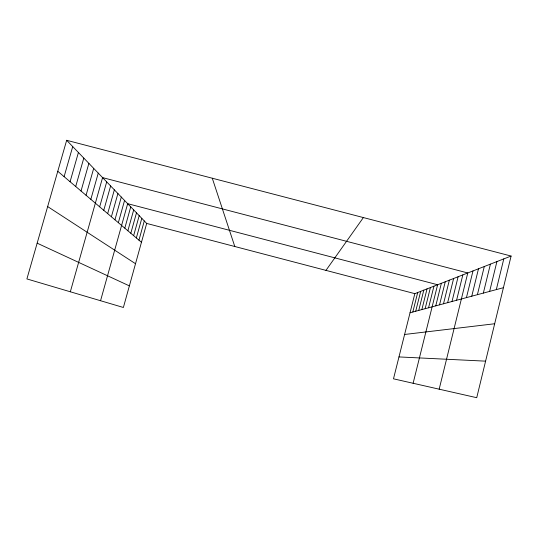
<?xml version="1.0" encoding="UTF-8"?>
<svg xmlns="http://www.w3.org/2000/svg" width="538" height="538" viewBox="0 0 538 538"><rect width="100%" height="100%" fill="white"/><g stroke="black" fill="none" stroke-linecap="round" stroke-linejoin="round"><path stroke-width="0.81" d="M511.1 256.041L476.729 397.703L393.486 378.819L414.832 293.654L511.1 256.041L66.665 140.297L26.9 278.933L123.384 307.48L146.686 223.425L66.665 140.297M483.346 293.089L490.421 264.118M489.641 291.394L496.91 261.582M496.318 289.605L503.79 258.892M466.439 297.628L472.996 270.923M471.765 296.196L478.49 268.778M477.394 294.683L484.294 266.512M443.5 303.782L449.351 280.17M447.65 302.672L453.628 278.496M452.001 301.502L458.12 276.74M456.574 300.271L462.835 274.898M439.169 389.182L467.784 272.961L102.583 177.614L70.33 291.784M421.866 309.592L427.037 288.886M425.141 308.711L430.413 287.568M428.557 307.797L433.937 286.189M413.117 383.271L437.623 284.75L127.674 203.68L100.552 300.729M435.753 305.866L441.362 283.291M439.539 304.844L445.262 281.764M412.821 312.02L417.703 292.537M415.713 311.24L420.689 291.367M418.725 310.433L423.796 290.15M133.639 235.657L139.201 215.651M136.349 237.951L141.797 218.347M138.952 240.163L144.285 220.936M118.347 222.678L124.567 200.445M124.803 228.159L130.747 206.868M127.876 230.762L133.686 209.921M130.815 233.257L136.497 212.846M103.76 210.304L110.62 185.96M107.667 213.62L114.352 189.833M111.393 216.774L117.909 193.532M114.944 219.793L121.312 197.069M86.06 195.287L93.693 168.374M90.835 199.336L98.252 173.115M99.664 206.827L106.699 181.884M70.075 181.723L78.413 152.503M75.703 186.498L83.793 158.091M81.023 191.01L88.878 163.377M64.109 176.659L72.717 146.585M325.961 270.379L363.385 217.567M410.037 312.766L503.42 287.695M404.596 334.475L494.671 323.755M398.967 356.929L485.599 361.153M146.686 223.425L414.832 293.654M37.156 243.169L129.369 285.88M47.653 206.572L135.515 263.714M57.774 171.286L141.454 242.288M212.281 178.219L234.79 246.498"/></g></svg>
